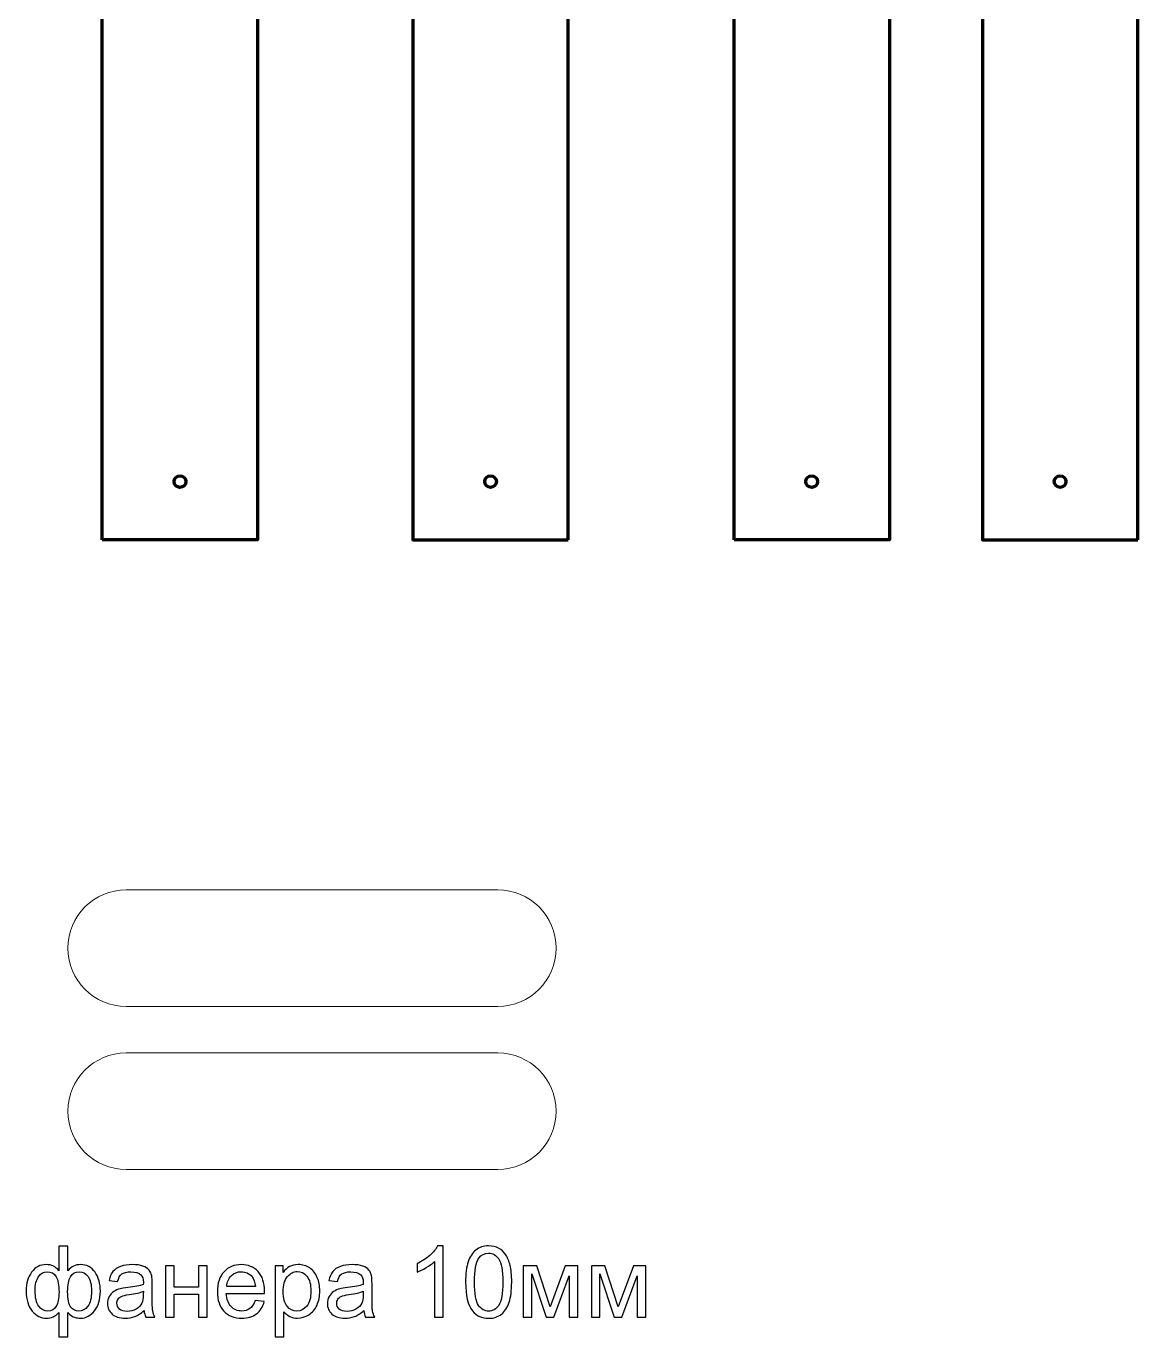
# Model space of a CAD drawing. Header units: centimetres. Extents: x -860 to -17, y -240 to 97.
# Drawn here: x -661.83 to -633.21, y -54.84 to -21.1 of the extents above; entities that cross this region are included whole.
import ezdxf

# ---------------------------------------------------------------- set-up
doc = ezdxf.new("R2010")
doc.units = ezdxf.units.CM
doc.header["$MEASUREMENT"] = 0
doc.layers.add('layer 1', color=7, linetype='Continuous')

msp = doc.modelspace()

# ---------------------------------------------------------------- linework, layer by layer
at = {"layer": 'layer 1', "color": 242, "lineweight": 158}
for centre in [(-657.87347, -32.82377), (-649.87669, -32.82377), (-641.60651, -32.82377), (-635.20906, -32.82377)]:
    msp.add_ellipse(centre, major_axis=(0, 0.15), ratio=1, dxfattribs=at)
for points in [[(-659.87346, -34.32377), (-659.87346, -34.32377), (-655.87346, -34.32377), (-655.87346, -34.32377), (-655.87346, -34.32377), (-655.87346, -34.32377), (-655.87346, 85.67623), (-655.87346, 85.67623), (-655.87346, 85.67623), (-655.87346, 85.67623), (-657.12346, 85.67623), (-657.12346, 85.67623), (-657.12346, 85.67623), (-657.12346, 85.67623), (-657.12346, 81.84269), (-657.12346, 81.84269), (-657.12346, 81.84269), (-657.12346, 81.84269), (-658.62346, 81.84269), (-658.62346, 81.84269), (-658.62346, 81.84269), (-658.62346, 81.84269), (-658.62346, 85.67623), (-658.62346, 85.67623), (-658.62346, 85.67623), (-658.62346, 85.67623), (-659.87346, 85.67623), (-659.87346, 85.67623), (-659.87346, 85.67623), (-659.87346, 85.67623), (-659.87346, -34.32377), (-659.87346, -34.32377)], [(-647.8767, -34.32377), (-647.8767, -34.32377), (-651.8767, -34.32377), (-651.8767, -34.32377), (-651.8767, -34.32377), (-651.8767, -34.32377), (-651.8767, 85.67623), (-651.8767, 85.67623), (-651.8767, 85.67623), (-651.8767, 85.67623), (-650.6267, 85.67623), (-650.6267, 85.67623), (-650.6267, 85.67623), (-650.6267, 85.67623), (-650.6267, 81.84269), (-650.6267, 81.84269), (-650.6267, 81.84269), (-650.6267, 81.84269), (-649.1267, 81.84269), (-649.1267, 81.84269), (-649.1267, 81.84269), (-649.1267, 81.84269), (-649.1267, 85.67623), (-649.1267, 85.67623), (-649.1267, 85.67623), (-649.1267, 85.67623), (-647.8767, 85.67623), (-647.8767, 85.67623), (-647.8767, 85.67623), (-647.8767, 85.67623), (-647.8767, -34.32377), (-647.8767, -34.32377)], [(-643.60649, -34.32754), (-643.60649, -34.32754), (-639.60649, -34.32754), (-639.60649, -34.32754), (-639.60649, -34.32754), (-639.60649, -34.32754), (-639.60649, 55.67246), (-639.60649, 55.67246), (-639.60649, 55.67246), (-639.60649, 55.67246), (-640.51489, 55.67246), (-640.51489, 55.67246), (-640.51489, 55.67246), (-640.51489, 55.67246), (-640.51489, 56.67246), (-640.51489, 56.67246), (-640.51489, 56.67246), (-640.51489, 56.67246), (-642.69808, 56.67246), (-642.69808, 56.67246), (-642.69808, 56.67246), (-642.69808, 56.67246), (-642.69808, 55.67246), (-642.69808, 55.67246), (-642.69808, 55.67246), (-642.69808, 55.67246), (-643.60649, 55.67246), (-643.60649, 55.67246), (-643.60649, 55.67246), (-643.60649, 55.67246), (-643.60649, -34.32754), (-643.60649, -34.32754)], [(-633.20908, -34.32754), (-633.20908, -34.32754), (-637.20908, -34.32754), (-637.20908, -34.32754), (-637.20908, -34.32754), (-637.20908, -34.32754), (-637.20908, 55.67246), (-637.20908, 55.67246), (-637.20908, 55.67246), (-637.20908, 55.67246), (-636.30068, 55.67246), (-636.30068, 55.67246), (-636.30068, 55.67246), (-636.30068, 55.67246), (-636.30068, 56.67246), (-636.30068, 56.67246), (-636.30068, 56.67246), (-636.30068, 56.67246), (-634.11749, 56.67246), (-634.11749, 56.67246), (-634.11749, 56.67246), (-634.11749, 56.67246), (-634.11749, 55.67246), (-634.11749, 55.67246), (-634.11749, 55.67246), (-634.11749, 55.67246), (-633.20908, 55.67246), (-633.20908, 55.67246), (-633.20908, 55.67246), (-633.20908, 55.67246), (-633.20908, -34.32754), (-633.20908, -34.32754)]]:
    msp.add_open_spline(points, degree=3, knots=[0, 0, 0, 0, 0.11111111, 0.11111111, 0.11111111, 0.11111111, 0.22222222, 0.22222222, 0.22222222, 0.22222222, 0.33333333, 0.33333333, 0.33333333, 0.33333333, 0.44444444, 0.44444444, 0.44444444, 0.44444444, 0.55555556, 0.55555556, 0.55555556, 0.55555556, 0.66666667, 0.66666667, 0.66666667, 0.66666667, 0.77777778, 0.77777778, 0.77777778, 0.77777778, 1, 1, 1, 1], dxfattribs=at)
at = {"layer": 'layer 1', "color": 30, "lineweight": 20}
for points in [[(-659.26209, -43.33266), (-659.26209, -43.33266), (-649.6876, -43.33266), (-649.6876, -43.33266), (-649.6876, -43.33266), (-648.8626, -43.33266), (-648.18761, -44.00765), (-648.18761, -44.83264), (-648.18761, -44.83264), (-648.18761, -44.83264), (-648.18761, -44.83267), (-648.18761, -44.83267), (-648.18761, -44.83267), (-648.18761, -45.65766), (-648.8626, -46.33266), (-649.6876, -46.33266), (-649.6876, -46.33266), (-649.6876, -46.33266), (-659.26209, -46.33266), (-659.26209, -46.33266), (-659.26209, -46.33266), (-660.08709, -46.33266), (-660.76208, -45.65766), (-660.76208, -44.83267), (-660.76208, -44.83267), (-660.76208, -44.83267), (-660.76208, -44.83264), (-660.76208, -44.83264), (-660.76208, -44.83264), (-660.76208, -44.00765), (-660.08709, -43.33266), (-659.26209, -43.33266)], [(-659.26209, -47.53096), (-659.26209, -47.53096), (-649.6876, -47.53096), (-649.6876, -47.53096), (-649.6876, -47.53096), (-648.8626, -47.53096), (-648.18761, -48.20595), (-648.18761, -49.03094), (-648.18761, -49.03094), (-648.18761, -49.03094), (-648.18761, -49.03097), (-648.18761, -49.03097), (-648.18761, -49.03097), (-648.18761, -49.85596), (-648.8626, -50.53096), (-649.6876, -50.53096), (-649.6876, -50.53096), (-649.6876, -50.53096), (-659.26209, -50.53096), (-659.26209, -50.53096), (-659.26209, -50.53096), (-660.08709, -50.53096), (-660.76208, -49.85596), (-660.76208, -49.03097), (-660.76208, -49.03097), (-660.76208, -49.03097), (-660.76208, -49.03094), (-660.76208, -49.03094), (-660.76208, -49.03094), (-660.76208, -48.20595), (-660.08709, -47.53096), (-659.26209, -47.53096)]]:
    msp.add_open_spline(points, degree=3, knots=[0, 0, 0, 0, 0.11111111, 0.11111111, 0.11111111, 0.11111111, 0.22222222, 0.22222222, 0.22222222, 0.22222222, 0.33333333, 0.33333333, 0.33333333, 0.33333333, 0.44444444, 0.44444444, 0.44444444, 0.44444444, 0.55555556, 0.55555556, 0.55555556, 0.55555556, 0.66666667, 0.66666667, 0.66666667, 0.66666667, 0.77777778, 0.77777778, 0.77777778, 0.77777778, 1, 1, 1, 1], dxfattribs=at)
at = {"layer": 'layer 1', "color": 250}
for points, knots in [([(-660.99017, -52.50436), (-660.99017, -52.50436), (-660.76586, -52.50436), (-660.76586, -52.50436), (-660.76586, -52.50436), (-660.76586, -52.50436), (-660.76586, -53.13651), (-660.76586, -53.13651), (-660.76586, -53.13651), (-660.71955, -53.0834), (-660.66857, -53.04389), (-660.61292, -53.01755), (-660.61292, -53.01755), (-660.55769, -52.99164), (-660.49779, -52.97847), (-660.43406, -52.97847), (-660.43406, -52.97847), (-660.27773, -52.97847), (-660.15368, -53.04389), (-660.06191, -53.17432), (-660.06191, -53.17432), (-659.97057, -53.30474), (-659.92469, -53.46872), (-659.92469, -53.6667), (-659.92469, -53.6667), (-659.92469, -53.87316), (-659.97397, -54.0397), (-660.07253, -54.16672), (-660.07253, -54.16672), (-660.17109, -54.29374), (-660.29387, -54.35747), (-660.44044, -54.35747), (-660.44044, -54.35747), (-660.48844, -54.35747), (-660.5373, -54.34982), (-660.587, -54.33495), (-660.587, -54.33495), (-660.63671, -54.32008), (-660.69618, -54.2793), (-660.76586, -54.21303), (-660.76586, -54.21303), (-660.76586, -54.21303), (-660.76586, -54.83668), (-660.76586, -54.83668), (-660.76586, -54.83668), (-660.76586, -54.83668), (-660.99017, -54.83668), (-660.99017, -54.83668), (-660.99017, -54.83668), (-660.99017, -54.83668), (-660.99017, -54.21303), (-660.99017, -54.21303), (-660.99017, -54.21303), (-661.03477, -54.26103), (-661.08448, -54.29714), (-661.13886, -54.32136), (-661.13886, -54.32136), (-661.19323, -54.34557), (-661.25186, -54.35747), (-661.31516, -54.35747), (-661.31516, -54.35747), (-661.45365, -54.35747), (-661.57473, -54.29672), (-661.67839, -54.17564), (-661.67839, -54.17564), (-661.78205, -54.05414), (-661.83388, -53.88038), (-661.83388, -53.65438), (-661.83388, -53.65438), (-661.83388, -53.46278), (-661.78715, -53.30262), (-661.69326, -53.17304), (-661.69326, -53.17304), (-661.59937, -53.04347), (-661.47362, -52.97847), (-661.31516, -52.97847), (-661.31516, -52.97847), (-661.24846, -52.97847), (-661.18856, -52.99164), (-661.13461, -53.01755), (-661.13461, -53.01755), (-661.08065, -53.04389), (-661.03265, -53.0834), (-660.99017, -53.13651), (-660.99017, -53.13651), (-660.99017, -53.13651), (-660.99017, -52.50436), (-660.99017, -52.50436)], [0, 0, 0, 0, 0.04347826, 0.04347826, 0.04347826, 0.04347826, 0.08695652, 0.08695652, 0.08695652, 0.08695652, 0.13043478, 0.13043478, 0.13043478, 0.13043478, 0.17391304, 0.17391304, 0.17391304, 0.17391304, 0.2173913, 0.2173913, 0.2173913, 0.2173913, 0.26086957, 0.26086957, 0.26086957, 0.26086957, 0.30434783, 0.30434783, 0.30434783, 0.30434783, 0.34782609, 0.34782609, 0.34782609, 0.34782609, 0.39130435, 0.39130435, 0.39130435, 0.39130435, 0.43478261, 0.43478261, 0.43478261, 0.43478261, 0.47826087, 0.47826087, 0.47826087, 0.47826087, 0.52173913, 0.52173913, 0.52173913, 0.52173913, 0.56521739, 0.56521739, 0.56521739, 0.56521739, 0.60869565, 0.60869565, 0.60869565, 0.60869565, 0.65217391, 0.65217391, 0.65217391, 0.65217391, 0.69565217, 0.69565217, 0.69565217, 0.69565217, 0.73913043, 0.73913043, 0.73913043, 0.73913043, 0.7826087, 0.7826087, 0.7826087, 0.7826087, 0.82608696, 0.82608696, 0.82608696, 0.82608696, 0.86956522, 0.86956522, 0.86956522, 0.86956522, 0.91304348, 0.91304348, 0.91304348, 0.91304348, 1, 1, 1, 1]), ([(-651.09629, -54.32943), (-651.09629, -54.32943), (-651.3206, -54.32943), (-651.3206, -54.32943), (-651.3206, -54.32943), (-651.3206, -54.32943), (-651.3206, -52.90115), (-651.3206, -52.90115), (-651.3206, -52.90115), (-651.37455, -52.95298), (-651.4455, -53.00439), (-651.53301, -53.05579), (-651.53301, -53.05579), (-651.62053, -53.10719), (-651.69955, -53.14585), (-651.76922, -53.17134), (-651.76922, -53.17134), (-651.76922, -53.17134), (-651.76922, -52.95468), (-651.76922, -52.95468), (-651.76922, -52.95468), (-651.6439, -52.89605), (-651.53429, -52.82468), (-651.4404, -52.74057), (-651.4404, -52.74057), (-651.34651, -52.65687), (-651.27982, -52.57573), (-651.24073, -52.49671), (-651.24073, -52.49671), (-651.24073, -52.49671), (-651.09629, -52.49671), (-651.09629, -52.49671), (-651.09629, -52.49671), (-651.09629, -52.49671), (-651.09629, -54.32943), (-651.09629, -54.32943)], [0, 0, 0, 0, 0.1, 0.1, 0.1, 0.1, 0.2, 0.2, 0.2, 0.2, 0.3, 0.3, 0.3, 0.3, 0.4, 0.4, 0.4, 0.4, 0.5, 0.5, 0.5, 0.5, 0.6, 0.6, 0.6, 0.6, 0.7, 0.7, 0.7, 0.7, 0.8, 0.8, 0.8, 0.8, 1, 1, 1, 1]), ([(-650.51979, -53.42879), (-650.51979, -53.2134), (-650.4977, -53.03922), (-650.45352, -52.90752), (-650.45352, -52.90752), (-650.40891, -52.7754), (-650.34306, -52.67387), (-650.25555, -52.60292), (-650.25555, -52.60292), (-650.16846, -52.53197), (-650.05843, -52.49671), (-649.92588, -52.49671), (-649.92588, -52.49671), (-649.82817, -52.49671), (-649.74235, -52.51626), (-649.66801, -52.55576), (-649.66801, -52.55576), (-649.59409, -52.59527), (-649.53291, -52.6522), (-649.48533, -52.72655), (-649.48533, -52.72655), (-649.43775, -52.80047), (-649.40037, -52.89096), (-649.37318, -52.99759), (-649.37318, -52.99759), (-649.34556, -53.10422), (-649.33197, -53.24824), (-649.33197, -53.42879), (-649.33197, -53.42879), (-649.33197, -53.6429), (-649.35406, -53.81624), (-649.39782, -53.94793), (-649.39782, -53.94793), (-649.44157, -54.08005), (-649.50742, -54.18159), (-649.59494, -54.25296), (-649.59494, -54.25296), (-649.68203, -54.32433), (-649.79248, -54.36002), (-649.92588, -54.36002), (-649.92588, -54.36002), (-650.10134, -54.36002), (-650.23941, -54.29757), (-650.33966, -54.17224), (-650.33966, -54.17224), (-650.45989, -54.0193), (-650.51979, -53.77163), (-650.51979, -53.42879)], [0, 0, 0, 0, 0.07692308, 0.07692308, 0.07692308, 0.07692308, 0.15384615, 0.15384615, 0.15384615, 0.15384615, 0.23076923, 0.23076923, 0.23076923, 0.23076923, 0.30769231, 0.30769231, 0.30769231, 0.30769231, 0.38461538, 0.38461538, 0.38461538, 0.38461538, 0.46153846, 0.46153846, 0.46153846, 0.46153846, 0.53846154, 0.53846154, 0.53846154, 0.53846154, 0.61538462, 0.61538462, 0.61538462, 0.61538462, 0.69230769, 0.69230769, 0.69230769, 0.69230769, 0.76923077, 0.76923077, 0.76923077, 0.76923077, 0.84615385, 0.84615385, 0.84615385, 0.84615385, 1, 1, 1, 1]), ([(-650.29038, -53.42964), (-650.29038, -53.72999), (-650.25555, -53.92966), (-650.18545, -54.02823), (-650.18545, -54.02823), (-650.11535, -54.12721), (-650.02869, -54.17649), (-649.92588, -54.17649), (-649.92588, -54.17649), (-649.82307, -54.17649), (-649.73641, -54.12679), (-649.66631, -54.0278), (-649.66631, -54.0278), (-649.59621, -53.92839), (-649.56138, -53.72915), (-649.56138, -53.42964), (-649.56138, -53.42964), (-649.56138, -53.12929), (-649.59621, -52.92962), (-649.66631, -52.83105), (-649.66631, -52.83105), (-649.73598, -52.73207), (-649.8235, -52.68279), (-649.92843, -52.68279), (-649.92843, -52.68279), (-650.03124, -52.68279), (-650.11366, -52.72655), (-650.17526, -52.81364), (-650.17526, -52.81364), (-650.25215, -52.92452), (-650.29038, -53.13013), (-650.29038, -53.42964)], [0, 0, 0, 0, 0.11111111, 0.11111111, 0.11111111, 0.11111111, 0.22222222, 0.22222222, 0.22222222, 0.22222222, 0.33333333, 0.33333333, 0.33333333, 0.33333333, 0.44444444, 0.44444444, 0.44444444, 0.44444444, 0.55555556, 0.55555556, 0.55555556, 0.55555556, 0.66666667, 0.66666667, 0.66666667, 0.66666667, 0.77777778, 0.77777778, 0.77777778, 0.77777778, 1, 1, 1, 1]), ([(-661.60447, -53.648), (-661.60447, -53.8345), (-661.57303, -53.96875), (-661.51058, -54.05074), (-661.51058, -54.05074), (-661.44813, -54.13273), (-661.37081, -54.17394), (-661.2782, -54.17394), (-661.2782, -54.17394), (-661.18134, -54.17394), (-661.10869, -54.13316), (-661.06069, -54.05159), (-661.06069, -54.05159), (-661.01311, -53.97002), (-660.98889, -53.84725), (-660.98889, -53.68411), (-660.98889, -53.68411), (-660.98889, -53.50993), (-661.01396, -53.37951), (-661.06451, -53.29242), (-661.06451, -53.29242), (-661.11507, -53.20533), (-661.19111, -53.162), (-661.29307, -53.162), (-661.29307, -53.162), (-661.38483, -53.162), (-661.4596, -53.20448), (-661.5178, -53.28945), (-661.5178, -53.28945), (-661.57558, -53.37441), (-661.60447, -53.49379), (-661.60447, -53.648)], [0, 0, 0, 0, 0.11111111, 0.11111111, 0.11111111, 0.11111111, 0.22222222, 0.22222222, 0.22222222, 0.22222222, 0.33333333, 0.33333333, 0.33333333, 0.33333333, 0.44444444, 0.44444444, 0.44444444, 0.44444444, 0.55555556, 0.55555556, 0.55555556, 0.55555556, 0.66666667, 0.66666667, 0.66666667, 0.66666667, 0.77777778, 0.77777778, 0.77777778, 0.77777778, 1, 1, 1, 1]), ([(-660.76713, -53.67349), (-660.76713, -53.87231), (-660.73994, -54.00571), (-660.68514, -54.07411), (-660.68514, -54.07411), (-660.63076, -54.1425), (-660.56236, -54.17649), (-660.48037, -54.17649), (-660.48037, -54.17649), (-660.38946, -54.17649), (-660.31171, -54.13443), (-660.24756, -54.05032), (-660.24756, -54.05032), (-660.18341, -53.96663), (-660.15155, -53.83578), (-660.15155, -53.65862), (-660.15155, -53.65862), (-660.15155, -53.49167), (-660.18129, -53.36677), (-660.24034, -53.28477), (-660.24034, -53.28477), (-660.29939, -53.20278), (-660.37544, -53.162), (-660.46805, -53.162), (-660.46805, -53.162), (-660.56746, -53.162), (-660.6418, -53.20448), (-660.69193, -53.28987), (-660.69193, -53.28987), (-660.74206, -53.37526), (-660.76713, -53.50314), (-660.76713, -53.67349)], [0, 0, 0, 0, 0.11111111, 0.11111111, 0.11111111, 0.11111111, 0.22222222, 0.22222222, 0.22222222, 0.22222222, 0.33333333, 0.33333333, 0.33333333, 0.33333333, 0.44444444, 0.44444444, 0.44444444, 0.44444444, 0.55555556, 0.55555556, 0.55555556, 0.55555556, 0.66666667, 0.66666667, 0.66666667, 0.66666667, 0.77777778, 0.77777778, 0.77777778, 0.77777778, 1, 1, 1, 1]), ([(-658.79846, -54.16375), (-658.88173, -54.23469), (-658.96202, -54.2844), (-659.03892, -54.31371), (-659.03892, -54.31371), (-659.11581, -54.34302), (-659.19823, -54.35747), (-659.28659, -54.35747), (-659.28659, -54.35747), (-659.43188, -54.35747), (-659.54361, -54.32221), (-659.62178, -54.25126), (-659.62178, -54.25126), (-659.69995, -54.18074), (-659.73904, -54.09025), (-659.73904, -53.98022), (-659.73904, -53.98022), (-659.73904, -53.91565), (-659.72417, -53.85659), (-659.69485, -53.80307), (-659.69485, -53.80307), (-659.66512, -53.74954), (-659.62646, -53.70705), (-659.57888, -53.67477), (-659.57888, -53.67477), (-659.53087, -53.64248), (-659.47734, -53.61784), (-659.41744, -53.60127), (-659.41744, -53.60127), (-659.37326, -53.5898), (-659.30656, -53.57876), (-659.21777, -53.56771), (-659.21777, -53.56771), (-659.03679, -53.54647), (-658.90297, -53.52055), (-658.81758, -53.49082), (-658.81758, -53.49082), (-658.81673, -53.46023), (-658.81631, -53.44069), (-658.81631, -53.43261), (-658.81631, -53.43261), (-658.81631, -53.3417), (-658.83755, -53.27755), (-658.88003, -53.24017), (-658.88003, -53.24017), (-658.93738, -53.18961), (-659.02277, -53.16455), (-659.13578, -53.16455), (-659.13578, -53.16455), (-659.24156, -53.16455), (-659.31973, -53.18324), (-659.36986, -53.2202), (-659.36986, -53.2202), (-659.42041, -53.25716), (-659.45737, -53.32258), (-659.48159, -53.4169), (-659.48159, -53.4169), (-659.48159, -53.4169), (-659.7008, -53.38631), (-659.7008, -53.38631), (-659.7008, -53.38631), (-659.68084, -53.29242), (-659.64812, -53.21638), (-659.60224, -53.1586), (-659.60224, -53.1586), (-659.55636, -53.10082), (-659.49009, -53.05664), (-659.40342, -53.0252), (-659.40342, -53.0252), (-659.31718, -52.99419), (-659.2165, -52.97847), (-659.10264, -52.97847), (-659.10264, -52.97847), (-658.98964, -52.97847), (-658.89745, -52.99164), (-658.8265, -53.0184), (-658.8265, -53.0184), (-658.75598, -53.04517), (-658.70373, -53.07831), (-658.67059, -53.11866), (-658.67059, -53.11866), (-658.63745, -53.15902), (-658.61409, -53.21), (-658.60049, -53.2716), (-658.60049, -53.2716), (-658.59327, -53.30984), (-658.58945, -53.37866), (-658.58945, -53.47765), (-658.58945, -53.47765), (-658.58945, -53.47765), (-658.58945, -53.77503), (-658.58945, -53.77503), (-658.58945, -53.77503), (-658.58945, -53.98277), (-658.58477, -54.11404), (-658.57543, -54.16969), (-658.57543, -54.16969), (-658.56651, -54.22535), (-658.54781, -54.27845), (-658.52062, -54.32943), (-658.52062, -54.32943), (-658.52062, -54.32943), (-658.75513, -54.32943), (-658.75513, -54.32943), (-658.75513, -54.32943), (-658.77765, -54.28227), (-658.79209, -54.22705), (-658.79846, -54.16375)], [0, 0, 0, 0, 0.03571429, 0.03571429, 0.03571429, 0.03571429, 0.07142857, 0.07142857, 0.07142857, 0.07142857, 0.10714286, 0.10714286, 0.10714286, 0.10714286, 0.14285714, 0.14285714, 0.14285714, 0.14285714, 0.17857143, 0.17857143, 0.17857143, 0.17857143, 0.21428571, 0.21428571, 0.21428571, 0.21428571, 0.25, 0.25, 0.25, 0.25, 0.28571429, 0.28571429, 0.28571429, 0.28571429, 0.32142857, 0.32142857, 0.32142857, 0.32142857, 0.35714286, 0.35714286, 0.35714286, 0.35714286, 0.39285714, 0.39285714, 0.39285714, 0.39285714, 0.42857143, 0.42857143, 0.42857143, 0.42857143, 0.46428571, 0.46428571, 0.46428571, 0.46428571, 0.5, 0.5, 0.5, 0.5, 0.53571429, 0.53571429, 0.53571429, 0.53571429, 0.57142857, 0.57142857, 0.57142857, 0.57142857, 0.60714286, 0.60714286, 0.60714286, 0.60714286, 0.64285714, 0.64285714, 0.64285714, 0.64285714, 0.67857143, 0.67857143, 0.67857143, 0.67857143, 0.71428571, 0.71428571, 0.71428571, 0.71428571, 0.75, 0.75, 0.75, 0.75, 0.78571429, 0.78571429, 0.78571429, 0.78571429, 0.82142857, 0.82142857, 0.82142857, 0.82142857, 0.85714286, 0.85714286, 0.85714286, 0.85714286, 0.89285714, 0.89285714, 0.89285714, 0.89285714, 0.92857143, 0.92857143, 0.92857143, 0.92857143, 1, 1, 1, 1]), ([(-658.24491, -53.00651), (-658.24491, -53.00651), (-658.0206, -53.00651), (-658.0206, -53.00651), (-658.0206, -53.00651), (-658.0206, -53.00651), (-658.0206, -53.55709), (-658.0206, -53.55709), (-658.0206, -53.55709), (-658.0206, -53.55709), (-657.39865, -53.55709), (-657.39865, -53.55709), (-657.39865, -53.55709), (-657.39865, -53.55709), (-657.39865, -53.00651), (-657.39865, -53.00651), (-657.39865, -53.00651), (-657.39865, -53.00651), (-657.17434, -53.00651), (-657.17434, -53.00651), (-657.17434, -53.00651), (-657.17434, -53.00651), (-657.17434, -54.32943), (-657.17434, -54.32943), (-657.17434, -54.32943), (-657.17434, -54.32943), (-657.39865, -54.32943), (-657.39865, -54.32943), (-657.39865, -54.32943), (-657.39865, -54.32943), (-657.39865, -53.74316), (-657.39865, -53.74316), (-657.39865, -53.74316), (-657.39865, -53.74316), (-658.0206, -53.74316), (-658.0206, -53.74316), (-658.0206, -53.74316), (-658.0206, -53.74316), (-658.0206, -54.32943), (-658.0206, -54.32943), (-658.0206, -54.32943), (-658.0206, -54.32943), (-658.24491, -54.32943), (-658.24491, -54.32943), (-658.24491, -54.32943), (-658.24491, -54.32943), (-658.24491, -53.00651), (-658.24491, -53.00651)], [0, 0, 0, 0, 0.07692308, 0.07692308, 0.07692308, 0.07692308, 0.15384615, 0.15384615, 0.15384615, 0.15384615, 0.23076923, 0.23076923, 0.23076923, 0.23076923, 0.30769231, 0.30769231, 0.30769231, 0.30769231, 0.38461538, 0.38461538, 0.38461538, 0.38461538, 0.46153846, 0.46153846, 0.46153846, 0.46153846, 0.53846154, 0.53846154, 0.53846154, 0.53846154, 0.61538462, 0.61538462, 0.61538462, 0.61538462, 0.69230769, 0.69230769, 0.69230769, 0.69230769, 0.76923077, 0.76923077, 0.76923077, 0.76923077, 0.84615385, 0.84615385, 0.84615385, 0.84615385, 1, 1, 1, 1]), ([(-655.93511, -53.9012), (-655.93511, -53.9012), (-655.70315, -53.93179), (-655.70315, -53.93179), (-655.70315, -53.93179), (-655.73926, -54.06646), (-655.80681, -54.17139), (-655.90537, -54.24574), (-655.90537, -54.24574), (-656.00393, -54.32008), (-656.12968, -54.35747), (-656.28304, -54.35747), (-656.28304, -54.35747), (-656.47592, -54.35747), (-656.62886, -54.29799), (-656.74186, -54.17904), (-656.74186, -54.17904), (-656.85487, -54.06051), (-656.91137, -53.89355), (-656.91137, -53.67902), (-656.91137, -53.67902), (-656.91137, -53.45725), (-656.85444, -53.28477), (-656.74016, -53.16242), (-656.74016, -53.16242), (-656.62588, -53.03965), (-656.47762, -52.97847), (-656.29536, -52.97847), (-656.29536, -52.97847), (-656.11906, -52.97847), (-655.97504, -53.03837), (-655.86331, -53.1586), (-655.86331, -53.1586), (-655.75158, -53.27883), (-655.6955, -53.44791), (-655.6955, -53.66585), (-655.6955, -53.66585), (-655.6955, -53.67902), (-655.69593, -53.69898), (-655.69678, -53.72532), (-655.69678, -53.72532), (-655.69678, -53.72532), (-656.68196, -53.72532), (-656.68196, -53.72532), (-656.68196, -53.72532), (-656.67346, -53.87019), (-656.63268, -53.98149), (-656.55876, -54.05839), (-656.55876, -54.05839), (-656.48526, -54.13528), (-656.39308, -54.17394), (-656.28304, -54.17394), (-656.28304, -54.17394), (-656.20105, -54.17394), (-656.13096, -54.15228), (-656.07318, -54.10894), (-656.07318, -54.10894), (-656.01498, -54.06561), (-655.96909, -53.99636), (-655.93511, -53.9012)], [0, 0, 0, 0, 0.0625, 0.0625, 0.0625, 0.0625, 0.125, 0.125, 0.125, 0.125, 0.1875, 0.1875, 0.1875, 0.1875, 0.25, 0.25, 0.25, 0.25, 0.3125, 0.3125, 0.3125, 0.3125, 0.375, 0.375, 0.375, 0.375, 0.4375, 0.4375, 0.4375, 0.4375, 0.5, 0.5, 0.5, 0.5, 0.5625, 0.5625, 0.5625, 0.5625, 0.625, 0.625, 0.625, 0.625, 0.6875, 0.6875, 0.6875, 0.6875, 0.75, 0.75, 0.75, 0.75, 0.8125, 0.8125, 0.8125, 0.8125, 0.875, 0.875, 0.875, 0.875, 1, 1, 1, 1]), ([(-656.66921, -53.5418), (-656.66921, -53.5418), (-655.93256, -53.5418), (-655.93256, -53.5418), (-655.93256, -53.5418), (-655.94233, -53.43049), (-655.97079, -53.34722), (-656.0171, -53.29157), (-656.0171, -53.29157), (-656.08805, -53.20533), (-656.18066, -53.162), (-656.29409, -53.162), (-656.29409, -53.162), (-656.3969, -53.162), (-656.48314, -53.19641), (-656.55324, -53.26523), (-656.55324, -53.26523), (-656.62291, -53.33405), (-656.66157, -53.42624), (-656.66921, -53.5418)], [0, 0, 0, 0, 0.16666667, 0.16666667, 0.16666667, 0.16666667, 0.33333333, 0.33333333, 0.33333333, 0.33333333, 0.5, 0.5, 0.5, 0.5, 0.66666667, 0.66666667, 0.66666667, 0.66666667, 1, 1, 1, 1]), ([(-655.41979, -54.83668), (-655.41979, -54.83668), (-655.41979, -53.00651), (-655.41979, -53.00651), (-655.41979, -53.00651), (-655.41979, -53.00651), (-655.21587, -53.00651), (-655.21587, -53.00651), (-655.21587, -53.00651), (-655.21587, -53.00651), (-655.21587, -53.18026), (-655.21587, -53.18026), (-655.21587, -53.18026), (-655.16786, -53.11314), (-655.11348, -53.06259), (-655.05273, -53.02903), (-655.05273, -53.02903), (-654.99241, -52.99546), (-654.91891, -52.97847), (-654.83267, -52.97847), (-654.83267, -52.97847), (-654.71967, -52.97847), (-654.62026, -53.00736), (-654.53402, -53.06556), (-654.53402, -53.06556), (-654.44778, -53.12334), (-654.38278, -53.20533), (-654.3386, -53.31069), (-654.3386, -53.31069), (-654.29484, -53.41647), (-654.27275, -53.53202), (-654.27275, -53.6582), (-654.27275, -53.6582), (-654.27275, -53.79287), (-654.29696, -53.91437), (-654.34539, -54.0227), (-654.34539, -54.0227), (-654.39382, -54.13061), (-654.46434, -54.21345), (-654.55696, -54.27123), (-654.55696, -54.27123), (-654.64915, -54.32858), (-654.74643, -54.35747), (-654.84839, -54.35747), (-654.84839, -54.35747), (-654.92316, -54.35747), (-654.99028, -54.34175), (-655.04934, -54.31031), (-655.04934, -54.31031), (-655.10881, -54.27888), (-655.15724, -54.23937), (-655.19548, -54.19136), (-655.19548, -54.19136), (-655.19548, -54.19136), (-655.19548, -54.83668), (-655.19548, -54.83668), (-655.19548, -54.83668), (-655.19548, -54.83668), (-655.41979, -54.83668), (-655.41979, -54.83668)], [0, 0, 0, 0, 0.0625, 0.0625, 0.0625, 0.0625, 0.125, 0.125, 0.125, 0.125, 0.1875, 0.1875, 0.1875, 0.1875, 0.25, 0.25, 0.25, 0.25, 0.3125, 0.3125, 0.3125, 0.3125, 0.375, 0.375, 0.375, 0.375, 0.4375, 0.4375, 0.4375, 0.4375, 0.5, 0.5, 0.5, 0.5, 0.5625, 0.5625, 0.5625, 0.5625, 0.625, 0.625, 0.625, 0.625, 0.6875, 0.6875, 0.6875, 0.6875, 0.75, 0.75, 0.75, 0.75, 0.8125, 0.8125, 0.8125, 0.8125, 0.875, 0.875, 0.875, 0.875, 1, 1, 1, 1]), ([(-655.21587, -53.67604), (-655.21587, -53.84555), (-655.18146, -53.97087), (-655.11306, -54.05202), (-655.11306, -54.05202), (-655.04424, -54.13316), (-654.96097, -54.17394), (-654.86326, -54.17394), (-654.86326, -54.17394), (-654.76385, -54.17394), (-654.67888, -54.13188), (-654.60836, -54.04777), (-654.60836, -54.04777), (-654.53742, -53.96365), (-654.50215, -53.83365), (-654.50215, -53.65735), (-654.50215, -53.65735), (-654.50215, -53.48912), (-654.53657, -53.36337), (-654.60581, -53.27968), (-654.60581, -53.27968), (-654.67506, -53.19598), (-654.75748, -53.15435), (-654.85349, -53.15435), (-654.85349, -53.15435), (-654.94865, -53.15435), (-655.03277, -53.19896), (-655.10584, -53.28775), (-655.10584, -53.28775), (-655.17933, -53.37696), (-655.21587, -53.50611), (-655.21587, -53.67604)], [0, 0, 0, 0, 0.11111111, 0.11111111, 0.11111111, 0.11111111, 0.22222222, 0.22222222, 0.22222222, 0.22222222, 0.33333333, 0.33333333, 0.33333333, 0.33333333, 0.44444444, 0.44444444, 0.44444444, 0.44444444, 0.55555556, 0.55555556, 0.55555556, 0.55555556, 0.66666667, 0.66666667, 0.66666667, 0.66666667, 0.77777778, 0.77777778, 0.77777778, 0.77777778, 1, 1, 1, 1]), ([(-653.13802, -54.16375), (-653.22129, -54.23469), (-653.30158, -54.2844), (-653.37848, -54.31371), (-653.37848, -54.31371), (-653.45537, -54.34302), (-653.53779, -54.35747), (-653.62615, -54.35747), (-653.62615, -54.35747), (-653.77144, -54.35747), (-653.88317, -54.32221), (-653.96134, -54.25126), (-653.96134, -54.25126), (-654.03951, -54.18074), (-654.0786, -54.09025), (-654.0786, -53.98022), (-654.0786, -53.98022), (-654.0786, -53.91565), (-654.06373, -53.85659), (-654.03441, -53.80307), (-654.03441, -53.80307), (-654.00468, -53.74954), (-653.96602, -53.70705), (-653.91844, -53.67477), (-653.91844, -53.67477), (-653.87043, -53.64248), (-653.8169, -53.61784), (-653.757, -53.60127), (-653.757, -53.60127), (-653.71282, -53.5898), (-653.64612, -53.57876), (-653.55733, -53.56771), (-653.55733, -53.56771), (-653.37635, -53.54647), (-653.24253, -53.52055), (-653.15714, -53.49082), (-653.15714, -53.49082), (-653.15629, -53.46023), (-653.15587, -53.44069), (-653.15587, -53.43261), (-653.15587, -53.43261), (-653.15587, -53.3417), (-653.17711, -53.27755), (-653.21959, -53.24017), (-653.21959, -53.24017), (-653.27694, -53.18961), (-653.36233, -53.16455), (-653.47534, -53.16455), (-653.47534, -53.16455), (-653.58112, -53.16455), (-653.65929, -53.18324), (-653.70942, -53.2202), (-653.70942, -53.2202), (-653.75997, -53.25716), (-653.79693, -53.32258), (-653.82115, -53.4169), (-653.82115, -53.4169), (-653.82115, -53.4169), (-654.04036, -53.38631), (-654.04036, -53.38631), (-654.04036, -53.38631), (-654.0204, -53.29242), (-653.98768, -53.21638), (-653.9418, -53.1586), (-653.9418, -53.1586), (-653.89592, -53.10082), (-653.82965, -53.05664), (-653.74298, -53.0252), (-653.74298, -53.0252), (-653.65674, -52.99419), (-653.55606, -52.97847), (-653.4422, -52.97847), (-653.4422, -52.97847), (-653.3292, -52.97847), (-653.23701, -52.99164), (-653.16606, -53.0184), (-653.16606, -53.0184), (-653.09554, -53.04517), (-653.04329, -53.07831), (-653.01015, -53.11866), (-653.01015, -53.11866), (-652.97701, -53.15902), (-652.95365, -53.21), (-652.94005, -53.2716), (-652.94005, -53.2716), (-652.93283, -53.30984), (-652.92901, -53.37866), (-652.92901, -53.47765), (-652.92901, -53.47765), (-652.92901, -53.47765), (-652.92901, -53.77503), (-652.92901, -53.77503), (-652.92901, -53.77503), (-652.92901, -53.98277), (-652.92433, -54.11404), (-652.91499, -54.16969), (-652.91499, -54.16969), (-652.90607, -54.22535), (-652.88737, -54.27845), (-652.86018, -54.32943), (-652.86018, -54.32943), (-652.86018, -54.32943), (-653.09469, -54.32943), (-653.09469, -54.32943), (-653.09469, -54.32943), (-653.11721, -54.28227), (-653.13165, -54.22705), (-653.13802, -54.16375)], [0, 0, 0, 0, 0.03571429, 0.03571429, 0.03571429, 0.03571429, 0.07142857, 0.07142857, 0.07142857, 0.07142857, 0.10714286, 0.10714286, 0.10714286, 0.10714286, 0.14285714, 0.14285714, 0.14285714, 0.14285714, 0.17857143, 0.17857143, 0.17857143, 0.17857143, 0.21428571, 0.21428571, 0.21428571, 0.21428571, 0.25, 0.25, 0.25, 0.25, 0.28571429, 0.28571429, 0.28571429, 0.28571429, 0.32142857, 0.32142857, 0.32142857, 0.32142857, 0.35714286, 0.35714286, 0.35714286, 0.35714286, 0.39285714, 0.39285714, 0.39285714, 0.39285714, 0.42857143, 0.42857143, 0.42857143, 0.42857143, 0.46428571, 0.46428571, 0.46428571, 0.46428571, 0.5, 0.5, 0.5, 0.5, 0.53571429, 0.53571429, 0.53571429, 0.53571429, 0.57142857, 0.57142857, 0.57142857, 0.57142857, 0.60714286, 0.60714286, 0.60714286, 0.60714286, 0.64285714, 0.64285714, 0.64285714, 0.64285714, 0.67857143, 0.67857143, 0.67857143, 0.67857143, 0.71428571, 0.71428571, 0.71428571, 0.71428571, 0.75, 0.75, 0.75, 0.75, 0.78571429, 0.78571429, 0.78571429, 0.78571429, 0.82142857, 0.82142857, 0.82142857, 0.82142857, 0.85714286, 0.85714286, 0.85714286, 0.85714286, 0.89285714, 0.89285714, 0.89285714, 0.89285714, 0.92857143, 0.92857143, 0.92857143, 0.92857143, 1, 1, 1, 1]), ([(-649.03331, -53.00651), (-649.03331, -53.00651), (-648.68835, -53.00651), (-648.68835, -53.00651), (-648.68835, -53.00651), (-648.68835, -53.00651), (-648.33871, -54.06519), (-648.33871, -54.06519), (-648.33871, -54.06519), (-648.33871, -54.06519), (-647.95169, -53.00651), (-647.95169, -53.00651), (-647.95169, -53.00651), (-647.95169, -53.00651), (-647.63137, -53.00651), (-647.63137, -53.00651), (-647.63137, -53.00651), (-647.63137, -53.00651), (-647.63137, -54.32943), (-647.63137, -54.32943), (-647.63137, -54.32943), (-647.63137, -54.32943), (-647.85568, -54.32943), (-647.85568, -54.32943), (-647.85568, -54.32943), (-647.85568, -54.32943), (-647.85568, -53.26438), (-647.85568, -53.26438), (-647.85568, -53.26438), (-647.85568, -53.26438), (-648.24525, -54.32943), (-648.24525, -54.32943), (-648.24525, -54.32943), (-648.24525, -54.32943), (-648.44577, -54.32943), (-648.44577, -54.32943), (-648.44577, -54.32943), (-648.44577, -54.32943), (-648.8141, -53.2134), (-648.8141, -53.2134), (-648.8141, -53.2134), (-648.8141, -53.2134), (-648.8141, -54.32943), (-648.8141, -54.32943), (-648.8141, -54.32943), (-648.8141, -54.32943), (-649.03331, -54.32943), (-649.03331, -54.32943), (-649.03331, -54.32943), (-649.03331, -54.32943), (-649.03331, -53.00651), (-649.03331, -53.00651)], [0, 0, 0, 0, 0.07142857, 0.07142857, 0.07142857, 0.07142857, 0.14285714, 0.14285714, 0.14285714, 0.14285714, 0.21428571, 0.21428571, 0.21428571, 0.21428571, 0.28571429, 0.28571429, 0.28571429, 0.28571429, 0.35714286, 0.35714286, 0.35714286, 0.35714286, 0.42857143, 0.42857143, 0.42857143, 0.42857143, 0.5, 0.5, 0.5, 0.5, 0.57142857, 0.57142857, 0.57142857, 0.57142857, 0.64285714, 0.64285714, 0.64285714, 0.64285714, 0.71428571, 0.71428571, 0.71428571, 0.71428571, 0.78571429, 0.78571429, 0.78571429, 0.78571429, 0.85714286, 0.85714286, 0.85714286, 0.85714286, 1, 1, 1, 1]), ([(-647.28089, -53.00651), (-647.28089, -53.00651), (-646.93593, -53.00651), (-646.93593, -53.00651), (-646.93593, -53.00651), (-646.93593, -53.00651), (-646.58629, -54.06519), (-646.58629, -54.06519), (-646.58629, -54.06519), (-646.58629, -54.06519), (-646.19927, -53.00651), (-646.19927, -53.00651), (-646.19927, -53.00651), (-646.19927, -53.00651), (-645.87895, -53.00651), (-645.87895, -53.00651), (-645.87895, -53.00651), (-645.87895, -53.00651), (-645.87895, -54.32943), (-645.87895, -54.32943), (-645.87895, -54.32943), (-645.87895, -54.32943), (-646.10326, -54.32943), (-646.10326, -54.32943), (-646.10326, -54.32943), (-646.10326, -54.32943), (-646.10326, -53.26438), (-646.10326, -53.26438), (-646.10326, -53.26438), (-646.10326, -53.26438), (-646.49283, -54.32943), (-646.49283, -54.32943), (-646.49283, -54.32943), (-646.49283, -54.32943), (-646.69335, -54.32943), (-646.69335, -54.32943), (-646.69335, -54.32943), (-646.69335, -54.32943), (-647.06168, -53.2134), (-647.06168, -53.2134), (-647.06168, -53.2134), (-647.06168, -53.2134), (-647.06168, -54.32943), (-647.06168, -54.32943), (-647.06168, -54.32943), (-647.06168, -54.32943), (-647.28089, -54.32943), (-647.28089, -54.32943), (-647.28089, -54.32943), (-647.28089, -54.32943), (-647.28089, -53.00651), (-647.28089, -53.00651)], [0, 0, 0, 0, 0.07142857, 0.07142857, 0.07142857, 0.07142857, 0.14285714, 0.14285714, 0.14285714, 0.14285714, 0.21428571, 0.21428571, 0.21428571, 0.21428571, 0.28571429, 0.28571429, 0.28571429, 0.28571429, 0.35714286, 0.35714286, 0.35714286, 0.35714286, 0.42857143, 0.42857143, 0.42857143, 0.42857143, 0.5, 0.5, 0.5, 0.5, 0.57142857, 0.57142857, 0.57142857, 0.57142857, 0.64285714, 0.64285714, 0.64285714, 0.64285714, 0.71428571, 0.71428571, 0.71428571, 0.71428571, 0.78571429, 0.78571429, 0.78571429, 0.78571429, 0.85714286, 0.85714286, 0.85714286, 0.85714286, 1, 1, 1, 1]), ([(-658.81631, -53.6667), (-658.89787, -53.69983), (-659.02022, -53.72787), (-659.18336, -53.75081), (-659.18336, -53.75081), (-659.27597, -53.76398), (-659.3414, -53.77885), (-659.37963, -53.79542), (-659.37963, -53.79542), (-659.41787, -53.81199), (-659.44718, -53.8362), (-659.468, -53.86764), (-659.468, -53.86764), (-659.48881, -53.8995), (-659.49943, -53.93476), (-659.49943, -53.97385), (-659.49943, -53.97385), (-659.49943, -54.0329), (-659.47692, -54.0826), (-659.43146, -54.12211), (-659.43146, -54.12211), (-659.386, -54.16162), (-659.31973, -54.18159), (-659.23264, -54.18159), (-659.23264, -54.18159), (-659.1464, -54.18159), (-659.0695, -54.1629), (-659.00196, -54.12509), (-659.00196, -54.12509), (-658.93483, -54.0877), (-658.88513, -54.0363), (-658.85369, -53.9713), (-658.85369, -53.9713), (-658.82948, -53.92074), (-658.81758, -53.8464), (-658.81758, -53.74826), (-658.81758, -53.74826), (-658.81758, -53.74826), (-658.81631, -53.6667), (-658.81631, -53.6667)], [0, 0, 0, 0, 0.09090909, 0.09090909, 0.09090909, 0.09090909, 0.18181818, 0.18181818, 0.18181818, 0.18181818, 0.27272727, 0.27272727, 0.27272727, 0.27272727, 0.36363636, 0.36363636, 0.36363636, 0.36363636, 0.45454545, 0.45454545, 0.45454545, 0.45454545, 0.54545455, 0.54545455, 0.54545455, 0.54545455, 0.63636364, 0.63636364, 0.63636364, 0.63636364, 0.72727273, 0.72727273, 0.72727273, 0.72727273, 0.81818182, 0.81818182, 0.81818182, 0.81818182, 1, 1, 1, 1]), ([(-653.15587, -53.6667), (-653.23743, -53.69983), (-653.35978, -53.72787), (-653.52292, -53.75081), (-653.52292, -53.75081), (-653.61553, -53.76398), (-653.68096, -53.77885), (-653.71919, -53.79542), (-653.71919, -53.79542), (-653.75743, -53.81199), (-653.78674, -53.8362), (-653.80756, -53.86764), (-653.80756, -53.86764), (-653.82837, -53.8995), (-653.83899, -53.93476), (-653.83899, -53.97385), (-653.83899, -53.97385), (-653.83899, -54.0329), (-653.81648, -54.0826), (-653.77102, -54.12211), (-653.77102, -54.12211), (-653.72556, -54.16162), (-653.65929, -54.18159), (-653.5722, -54.18159), (-653.5722, -54.18159), (-653.48596, -54.18159), (-653.40906, -54.1629), (-653.34152, -54.12509), (-653.34152, -54.12509), (-653.27439, -54.0877), (-653.22469, -54.0363), (-653.19325, -53.9713), (-653.19325, -53.9713), (-653.16904, -53.92074), (-653.15714, -53.8464), (-653.15714, -53.74826), (-653.15714, -53.74826), (-653.15714, -53.74826), (-653.15587, -53.6667), (-653.15587, -53.6667)], [0, 0, 0, 0, 0.09090909, 0.09090909, 0.09090909, 0.09090909, 0.18181818, 0.18181818, 0.18181818, 0.18181818, 0.27272727, 0.27272727, 0.27272727, 0.27272727, 0.36363636, 0.36363636, 0.36363636, 0.36363636, 0.45454545, 0.45454545, 0.45454545, 0.45454545, 0.54545455, 0.54545455, 0.54545455, 0.54545455, 0.63636364, 0.63636364, 0.63636364, 0.63636364, 0.72727273, 0.72727273, 0.72727273, 0.72727273, 0.81818182, 0.81818182, 0.81818182, 0.81818182, 1, 1, 1, 1])]:
    msp.add_open_spline(points, degree=3, knots=knots, dxfattribs=at)

doc.saveas('drawing.dxf')
